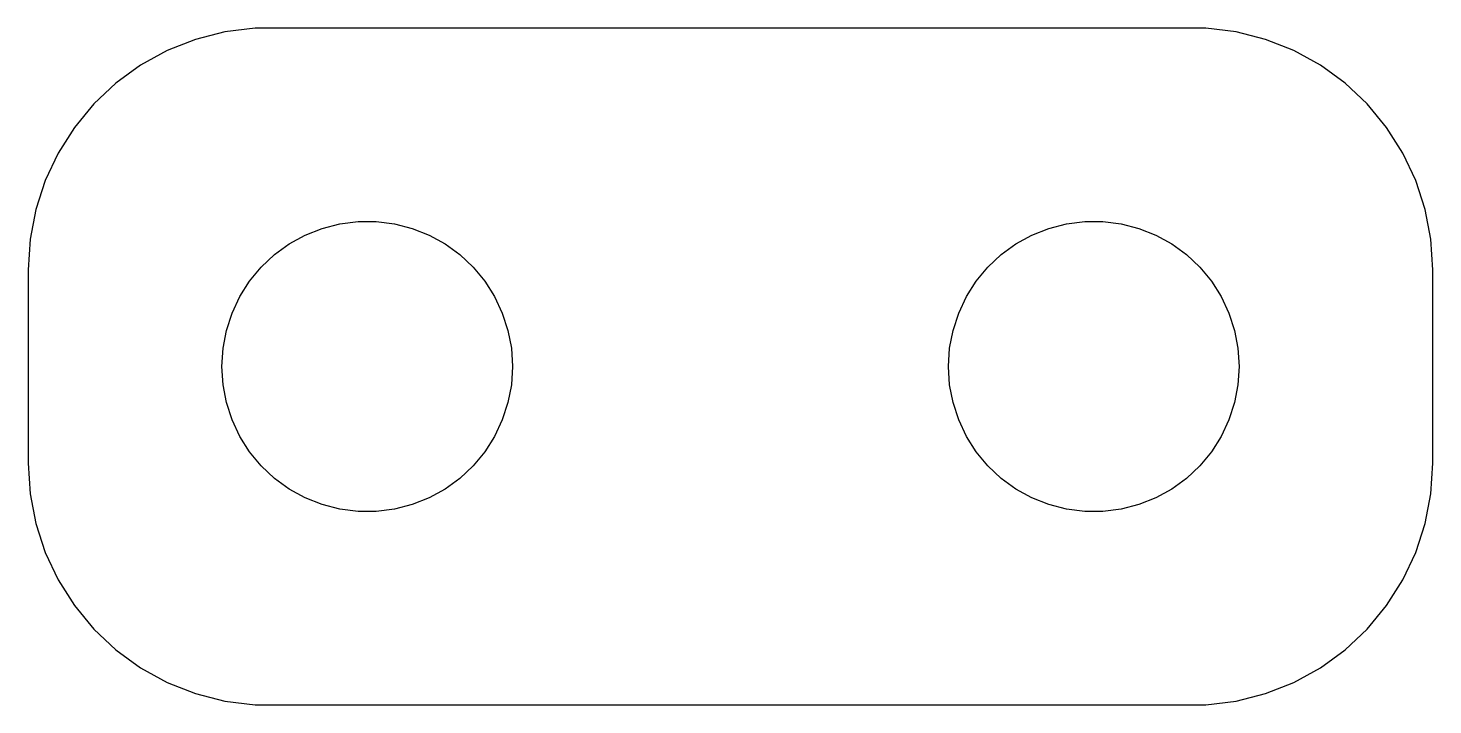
# Model space of a CAD drawing. Header units: metres. Extents: x 0.5 to 29.5, y 0.5 to 14.5.
import ezdxf

# ---------------------------------------------------------------- set-up
doc = ezdxf.new("R2010")
doc.units = ezdxf.units.M

msp = doc.modelspace()

# ---------------------------------------------------------------- linework, layer by layer
for p, q in [((3.95491, 14.2553), (3.37109, 14.0241)), ((4.56308, 14.4114), (3.95491, 14.2553)), ((5.18604, 14.4901), (4.56308, 14.4114)), ((24.8139, 14.4901), (5.18604, 14.4901)), ((25.4369, 14.4114), (24.8139, 14.4901)), ((26.0451, 14.2553), (25.4369, 14.4114)), ((26.6289, 14.0241), (26.0451, 14.2553)), ((3.37109, 14.0241), (2.82086, 13.7216)), ((27.1791, 13.7216), (26.6289, 14.0241)), ((2.82086, 13.7216), (2.31287, 13.3526)), ((27.6871, 13.3526), (27.1791, 13.7216)), ((2.31287, 13.3526), (1.85515, 12.9227)), ((28.1448, 12.9227), (27.6871, 13.3526)), ((1.85515, 12.9227), (1.45491, 12.4389)), ((28.5451, 12.4389), (28.1448, 12.9227)), ((1.45491, 12.4389), (1.11845, 11.9088)), ((28.8815, 11.9088), (28.5451, 12.4389)), ((1.11845, 11.9088), (0.851105, 11.3406)), ((29.1489, 11.3406), (28.8815, 11.9088)), ((0.851105, 11.3406), (0.657074, 10.7434)), ((29.3429, 10.7434), (29.1489, 11.3406)), ((0.657074, 10.7434), (0.539413, 10.1267)), ((29.4606, 10.1267), (29.3429, 10.7434)), ((6.57294, 10.3532), (6.93785, 10.4469)), ((6.93785, 10.4469), (7.31161, 10.4941)), ((7.31161, 10.4941), (7.68837, 10.4941)), ((7.68837, 10.4941), (8.06213, 10.4469)), ((8.06213, 10.4469), (8.42705, 10.3532)), ((21.5729, 10.3532), (21.9379, 10.4469)), ((21.9379, 10.4469), (22.3116, 10.4941)), ((22.3116, 10.4941), (22.6884, 10.4941)), ((22.6884, 10.4941), (23.0621, 10.4469)), ((23.0621, 10.4469), (23.427, 10.3532)), ((5.89252, 10.033), (6.22266, 10.2145)), ((6.22266, 10.2145), (6.57294, 10.3532)), ((8.42705, 10.3532), (8.77733, 10.2145)), ((8.77733, 10.2145), (9.10747, 10.033)), ((20.8925, 10.033), (21.2227, 10.2145)), ((21.2227, 10.2145), (21.5729, 10.3532)), ((23.427, 10.3532), (23.7773, 10.2145)), ((23.7773, 10.2145), (24.1075, 10.033)), ((0.539413, 10.1267), (0.5, 9.5)), ((5.58772, 9.81154), (5.89252, 10.033)), ((9.10747, 10.033), (9.41226, 9.81154)), ((20.5877, 9.81154), (20.8925, 10.033)), ((24.1075, 10.033), (24.4123, 9.81154)), ((29.5, 9.5), (29.4606, 10.1267)), ((5.31308, 9.55363), (5.58772, 9.81154)), ((9.41226, 9.81154), (9.6869, 9.55363)), ((20.3131, 9.55363), (20.5877, 9.81154)), ((24.4123, 9.81154), (24.6869, 9.55363)), ((0.5, 9.5), (0.5, 5.5)), ((5.07294, 9.26335), (5.31308, 9.55363)), ((9.6869, 9.55363), (9.92705, 9.26335)), ((20.0729, 9.26335), (20.3131, 9.55363)), ((24.6869, 9.55363), (24.927, 9.26335)), ((29.5, 5.5), (29.5, 9.5)), ((4.87108, 8.94525), (5.07294, 9.26335)), ((9.92705, 9.26335), (10.1289, 8.94525)), ((19.8711, 8.94525), (20.0729, 9.26335)), ((24.927, 9.26335), (25.1289, 8.94525)), ((4.71066, 8.60437), (4.87108, 8.94525)), ((10.1289, 8.94525), (10.2893, 8.60437)), ((19.7107, 8.60437), (19.8711, 8.94525)), ((25.1289, 8.94525), (25.2893, 8.60437)), ((4.59424, 8.24606), (4.71066, 8.60437)), ((10.2893, 8.60437), (10.4057, 8.24606)), ((19.5942, 8.24606), (19.7107, 8.60437)), ((25.2893, 8.60437), (25.4057, 8.24606)), ((4.52365, 7.87599), (4.59424, 8.24606)), ((10.4057, 8.24606), (10.4763, 7.87599)), ((19.5237, 7.87599), (19.5942, 8.24606)), ((25.4057, 8.24606), (25.4763, 7.87599)), ((4.5, 7.5), (4.52365, 7.87599)), ((10.4763, 7.87599), (10.5, 7.5)), ((19.5, 7.5), (19.5237, 7.87599)), ((25.4763, 7.87599), (25.5, 7.5)), ((4.52365, 7.12399), (4.5, 7.5)), ((10.5, 7.5), (10.4763, 7.12399)), ((19.5237, 7.12399), (19.5, 7.5)), ((25.5, 7.5), (25.4763, 7.12399)), ((4.59424, 6.75392), (4.52365, 7.12399)), ((10.4763, 7.12399), (10.4057, 6.75392)), ((19.5942, 6.75392), (19.5237, 7.12399)), ((25.4763, 7.12399), (25.4057, 6.75392)), ((4.71066, 6.39561), (4.59424, 6.75392)), ((10.4057, 6.75392), (10.2893, 6.39561)), ((19.7107, 6.39561), (19.5942, 6.75392)), ((25.4057, 6.75392), (25.2893, 6.39561)), ((4.87108, 6.05473), (4.71066, 6.39561)), ((10.2893, 6.39561), (10.1289, 6.05473)), ((19.8711, 6.05473), (19.7107, 6.39561)), ((25.2893, 6.39561), (25.1289, 6.05473)), ((5.07294, 5.73663), (4.87108, 6.05473)), ((10.1289, 6.05473), (9.92705, 5.73663)), ((20.0729, 5.73663), (19.8711, 6.05473)), ((25.1289, 6.05473), (24.927, 5.73663)), ((5.31308, 5.44635), (5.07294, 5.73663)), ((9.92705, 5.73663), (9.6869, 5.44635)), ((20.3131, 5.44635), (20.0729, 5.73663)), ((24.927, 5.73663), (24.6869, 5.44635)), ((0.5, 5.5), (0.539413, 4.87332)), ((5.58772, 5.18845), (5.31308, 5.44635)), ((9.6869, 5.44635), (9.41226, 5.18845)), ((20.5877, 5.18845), (20.3131, 5.44635)), ((24.6869, 5.44635), (24.4123, 5.18845)), ((29.4606, 4.87332), (29.5, 5.5)), ((5.89252, 4.96701), (5.58772, 5.18845)), ((6.22266, 4.78551), (5.89252, 4.96701)), ((9.10747, 4.96701), (8.77733, 4.78551)), ((9.41226, 5.18845), (9.10747, 4.96701)), ((20.8925, 4.96701), (20.5877, 5.18845)), ((21.2227, 4.78551), (20.8925, 4.96701)), ((24.1075, 4.96701), (23.7773, 4.78551)), ((24.4123, 5.18845), (24.1075, 4.96701)), ((0.539413, 4.87332), (0.657074, 4.25655)), ((6.57294, 4.64682), (6.22266, 4.78551)), ((6.93785, 4.55313), (6.57294, 4.64682)), ((8.42705, 4.64682), (8.06213, 4.55313)), ((8.77733, 4.78551), (8.42705, 4.64682)), ((21.5729, 4.64682), (21.2227, 4.78551)), ((21.9379, 4.55313), (21.5729, 4.64682)), ((23.427, 4.64682), (23.0621, 4.55313)), ((23.7773, 4.78551), (23.427, 4.64682)), ((29.3429, 4.25655), (29.4606, 4.87332)), ((7.31161, 4.50591), (6.93785, 4.55313)), ((7.68837, 4.50591), (7.31161, 4.50591)), ((8.06213, 4.55313), (7.68837, 4.50591)), ((22.3116, 4.50591), (21.9379, 4.55313)), ((22.6884, 4.50591), (22.3116, 4.50591)), ((23.0621, 4.55313), (22.6884, 4.50591)), ((0.657074, 4.25655), (0.851105, 3.65936)), ((29.1489, 3.65936), (29.3429, 4.25655)), ((0.851105, 3.65936), (1.11845, 3.09122)), ((28.8815, 3.09122), (29.1489, 3.65936)), ((1.11845, 3.09122), (1.45491, 2.56107)), ((28.5451, 2.56107), (28.8815, 3.09122)), ((1.45491, 2.56107), (1.85515, 2.07726)), ((28.1448, 2.07726), (28.5451, 2.56107)), ((1.85515, 2.07726), (2.31287, 1.64743)), ((27.6871, 1.64743), (28.1448, 2.07726)), ((2.31287, 1.64743), (2.82086, 1.27835)), ((27.1791, 1.27835), (27.6871, 1.64743)), ((2.82086, 1.27835), (3.37109, 0.975861)), ((26.6289, 0.975861), (27.1791, 1.27835)), ((3.37109, 0.975861), (3.95491, 0.744705)), ((26.0451, 0.744705), (26.6289, 0.975861)), ((3.95491, 0.744705), (4.56308, 0.588562)), ((4.56308, 0.588562), (5.18604, 0.509857)), ((24.8139, 0.509857), (25.4369, 0.588562)), ((25.4369, 0.588562), (26.0451, 0.744705)), ((5.18604, 0.509857), (24.8139, 0.509857))]:
    msp.add_line(p, q)

doc.saveas('drawing.dxf')
